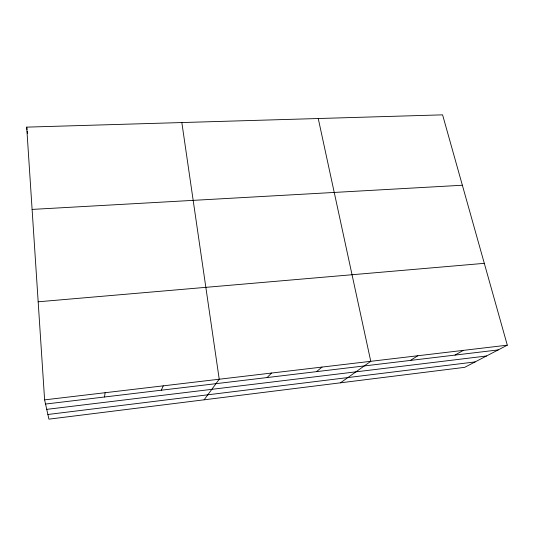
<?xml version="1.0" encoding="UTF-8"?>
<svg xmlns="http://www.w3.org/2000/svg" width="534" height="534" viewBox="0 0 534 534"><rect width="100%" height="100%" fill="white"/><g stroke="black" fill="none" stroke-linecap="round" stroke-linejoin="round"><path stroke-width="0.8" d="M104.53 396.996L105.098 392.717M161.295 390.207L163.264 385.842M204.121 399.812L219.227 379.227L181.84 122.553M267.133 377.551L271.559 373.046M316.535 371.644L322.042 367.078M340.478 382.818L370.77 361.318L318.251 118.521M410.392 360.417L417.835 355.751M455.008 355.083L463.318 350.377M507.3 345.178L464.673 367.339L48.934 419.15L44.609 399.866L26.7 127.132L442.586 114.85L507.3 345.178L44.609 399.866M47.886 414.491L475.12 361.912M46.738 409.364L486.494 355.998M45.55 404.051L498.175 349.924M38.168 301.797L484.305 263.335M32.107 209.415L462.364 185.245M26.7 127.132L27.007 129.562M27.207 131.184L27.514 133.607"/></g></svg>
